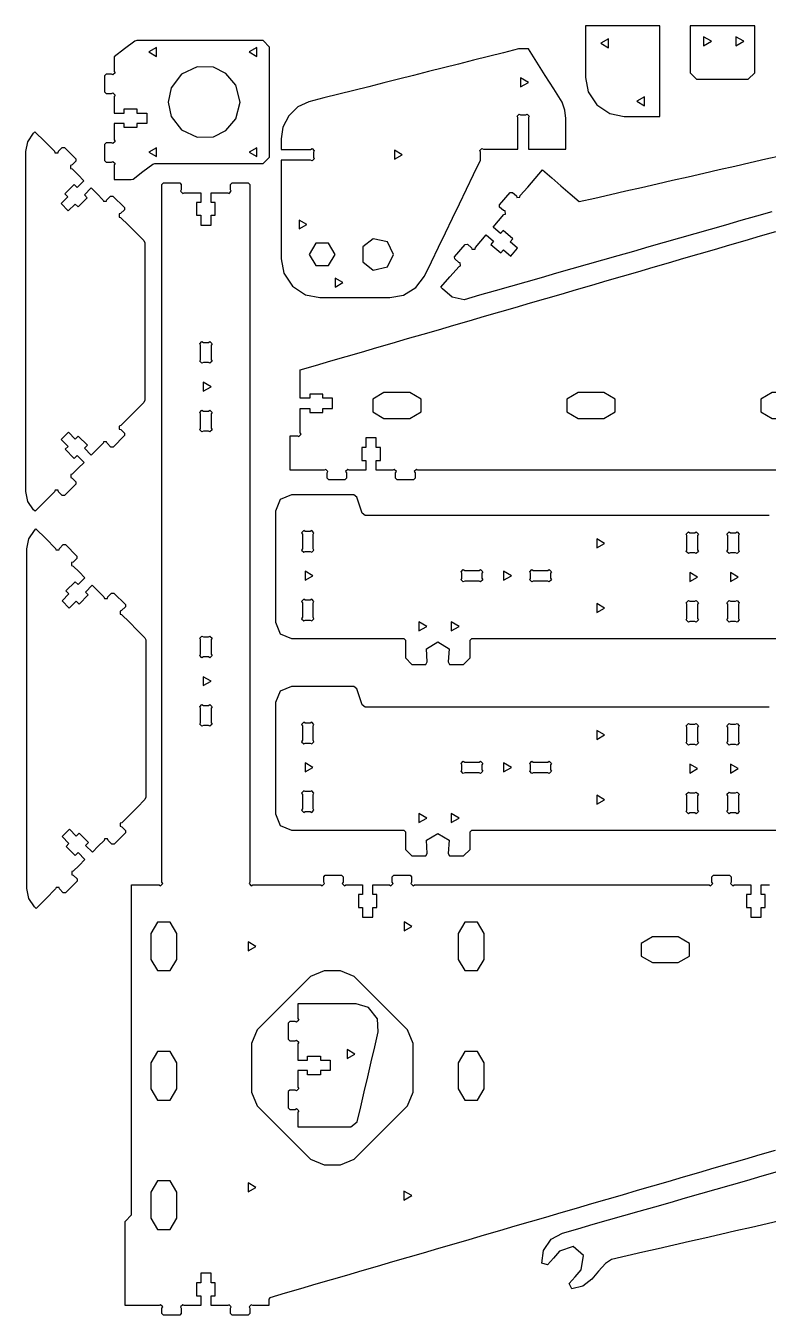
# Model space of a CAD drawing. Extents: x 22 to 872, y 44 to 444.
# Drawn here: x 22 to 251.5, y 45.9 to 444.5 of the extents above; entities that cross this region are included whole.
import ezdxf

# ---------------------------------------------------------------- set-up
doc = ezdxf.new("R2010")
doc.units = 0
doc.header["$MEASUREMENT"] = 0
doc.layers.get('0').update_dxf_attribs({"linetype": 'CONTINUOUS'})

# ---------------------------------------------------------------- blocks, each defined once
blk = doc.blocks.new('BLOCK_NEMA17_FIXING_PLATE_Y_AXIS001')
at = {"color": 0}
for points in [[(56.32, 439.89), (55.72, 439.69), (52.54, 437.29), (49.35, 434.89), (49.35, 430.35), (49.6, 429.92), (48.92, 429.24), (48.48, 429.49), (46.85, 429.49), (46.35, 428.99), (46.35, 423.99), (46.85, 423.49), (48.48, 423.49), (48.92, 423.74), (49.6, 423.05), (49.35, 422.62), (49.35, 420.05), (49.35, 417.49), (52.35, 417.49), (52.35, 418.76), (56.35, 418.76), (56.35, 417.49), (59.35, 417.49), (59.35, 414.29), (56.35, 414.29), (56.35, 413.01), (52.35, 413.01), (52.35, 414.29), (49.35, 414.29), (49.35, 411.72), (49.35, 409.15), (49.6, 408.72), (48.92, 408.04), (48.48, 408.29), (46.85, 408.29), (46.35, 407.79), (46.35, 402.79), (46.85, 402.29), (48.48, 402.29), (48.92, 402.54), (49.6, 401.85), (49.35, 401.42), (49.35, 396.89), (51.95, 396.89), (54.55, 396.89), (55.15, 397.09), (58.2, 399.39), (61.26, 401.69), (61.86, 401.89), (66.64, 401.89), (71.43, 401.89), (76.21, 401.89), (81, 401.89), (85.78, 401.89), (90.56, 401.89), (95.35, 401.89), (97.35, 403.89), (97.35, 408.74), (97.35, 413.6), (97.35, 418.46), (97.35, 423.31), (97.35, 428.17), (97.35, 433.03), (97.35, 437.89), (95.35, 439.89), (90.49, 439.89), (85.63, 439.89), (80.77, 439.89), (75.91, 439.89), (71.05, 439.89), (66.19, 439.89), (61.33, 439.89), (56.47, 439.89), (56.33, 439.89), (56.32, 439.89)], [(60.03, 436.39), (62.43, 435), (62.43, 437.77), (60.03, 436.39)], [(91.03, 436.39), (93.43, 435), (93.43, 437.77), (91.03, 436.39)], [(66.03, 420.89), (66.95, 416.46), (70.08, 412.31), (74.96, 410), (79.97, 410.16), (83.86, 412.06), (86.95, 415.71), (88.23, 420.89), (86.95, 426.06), (83.86, 429.71), (79.97, 431.62), (74.96, 431.77), (70.08, 429.46), (66.95, 425.31), (66.03, 420.89)], [(60.03, 405.39), (62.43, 404), (62.43, 406.77), (60.03, 405.39)], [(91.03, 405.39), (93.43, 404), (93.43, 406.77), (91.03, 405.39)]]:
    blk.add_lwpolyline(points, dxfattribs=at)
blk = doc.blocks.new('BLOCK_Z_AXIS_TOP')
at = {"color": 0}
blk.add_lwpolyline([(100.9, 402.94), (100.9, 398.58), (100.9, 394.22), (100.9, 389.86), (100.9, 385.5), (100.9, 381.14), (100.9, 376.78), (100.9, 372.42), (101.74, 368), (104.41, 363.93), (108.48, 361.26), (112.9, 360.42), (117.22, 360.42), (121.54, 360.42), (125.86, 360.42), (130.19, 360.42), (134.51, 360.42), (138.78, 361.2), (142.6, 363.56), (145.23, 367.02), (147.39, 371.51), (149.56, 375.99), (151.72, 380.48), (153.89, 384.97), (156.05, 389.46), (158.22, 393.95), (160.38, 398.44), (162.55, 402.93), (162.55, 405.42), (162.3, 405.85), (162.98, 406.54), (163.42, 406.28), (166.97, 406.28), (170.52, 406.28), (174.08, 406.28), (174.08, 411.18), (174.08, 416.07), (173.83, 416.5), (174.51, 417.18), (174.94, 416.93), (176.51, 416.93), (176.94, 417.18), (177.63, 416.5), (177.38, 416.07), (177.38, 411.18), (177.38, 406.28), (181.22, 406.28), (185.06, 406.28), (188.9, 406.28), (188.9, 411.02), (188.9, 415.75), (188.62, 418.35), (187.77, 420.83), (185.17, 424.94), (182.57, 429.06), (179.98, 433.17), (177.38, 437.28), (174.28, 437.28), (169.65, 436.12), (165.02, 434.95), (160.39, 433.79), (155.76, 432.62), (151.13, 431.46), (146.5, 430.29), (141.87, 429.13), (137.24, 427.96), (132.61, 426.8), (127.98, 425.63), (123.35, 424.47), (118.72, 423.3), (114.09, 422.14), (109.47, 420.97), (106.1, 419.37), (103.28, 416.65), (101.48, 413.16), (100.9, 409.48), (100.9, 406.24), (105.47, 406.24), (110.03, 406.24), (110.47, 406.49), (111.15, 405.81), (110.9, 405.37), (110.9, 403.81), (111.15, 403.37), (110.47, 402.69), (110.03, 402.94), (105.47, 402.94)], close=True, dxfattribs=at)
for points in [[(177.33, 426.93), (174.93, 428.32), (174.93, 425.55), (177.33, 426.93)], [(138.33, 404.59), (135.93, 405.98), (135.93, 403.2), (138.33, 404.59)], [(108.85, 383.03), (106.45, 384.41), (106.45, 381.64), (108.85, 383.03)], [(117.6, 373.79), (115.6, 377.25), (111.6, 377.25), (109.6, 373.79), (111.6, 370.33), (115.6, 370.33), (117.6, 373.79)], [(135.6, 373.79), (133.78, 377.65), (129.32, 378.62), (126.18, 376.12), (126.18, 371.45), (129.32, 368.95), (133.78, 369.92), (135.6, 373.79)], [(120, 365.09), (117.6, 366.47), (117.6, 363.7), (120, 365.09)]]:
    blk.add_lwpolyline(points, dxfattribs=at)
blk = doc.blocks.new('BLOCK_Y_AXIS_BASE')
at = {"color": 0}
for points in [[(251.81, 293.05), (246.81, 293.05), (241.81, 293.05), (236.82, 293.05), (231.82, 293.05), (226.82, 293.05), (221.82, 293.05), (216.83, 293.05), (211.83, 293.05), (206.83, 293.05), (201.84, 293.05), (196.84, 293.05), (191.84, 293.05), (186.84, 293.05), (181.85, 293.05), (176.85, 293.05), (171.85, 293.05), (166.86, 293.05), (161.86, 293.05), (156.86, 293.05), (151.86, 293.05), (146.87, 293.05), (141.87, 293.05), (136.87, 293.05), (131.88, 293.05), (126.88, 293.05), (125.93, 293.75), (125.14, 296.24), (124.36, 298.74), (123.41, 299.44), (118.59, 299.44), (113.78, 299.44), (108.96, 299.44), (104.14, 299.44), (100.61, 297.97), (99.14, 294.44), (99.14, 289.52), (99.14, 284.61), (99.14, 279.7), (99.14, 274.79), (99.14, 269.87), (99.14, 264.96), (99.14, 260.05), (100.61, 256.51), (104.14, 255.05), (109.14, 255.05), (114.09, 255.05), (119.04, 255.05), (123.98, 255.05), (128.93, 255.05), (133.87, 255.05), (138.82, 255.05), (139.32, 254.55), (139.32, 251.8), (139.32, 249.05), (141.32, 247.05), (145.63, 247.05), (146.05, 247.83), (145.83, 251.9), (149.32, 254), (152.81, 251.9), (152.59, 247.83), (153, 247.05), (157.32, 247.05), (159.32, 249.05), (159.32, 251.8), (159.32, 254.55), (159.82, 255.05), (164.78, 255.05), (169.75, 255.05), (174.72, 255.05), (179.68, 255.05), (184.65, 255.05), (189.62, 255.05), (194.59, 255.05), (199.55, 255.05), (204.52, 255.05), (209.49, 255.05), (214.45, 255.05), (219.42, 255.05), (224.39, 255.05), (229.35, 255.05), (234.32, 255.05), (239.29, 255.05), (244.25, 255.05), (249.22, 255.05), (254.19, 255.05)], [(200.92, 284.44), (198.52, 285.82), (198.52, 283.05), (200.92, 284.44)], [(110.74, 274.44), (108.34, 275.82), (108.34, 273.05), (110.74, 274.44)], [(172.09, 274.44), (169.69, 275.82), (169.69, 273.05), (172.09, 274.44)], [(229.62, 274.05), (227.22, 275.44), (227.22, 272.66), (229.62, 274.05)], [(242.22, 274.05), (239.82, 275.44), (239.82, 272.66), (242.22, 274.05)], [(200.92, 264.44), (198.52, 265.82), (198.52, 263.05), (200.92, 264.44)], [(145.92, 258.77), (143.52, 260.16), (143.52, 257.39), (145.92, 258.77)], [(155.92, 258.77), (153.52, 260.16), (153.52, 257.39), (155.92, 258.77)]]:
    blk.add_lwpolyline(points, dxfattribs=at)
for points in [[(108.36, 288.14), (107.93, 288.39), (107.24, 287.7), (107.49, 287.27), (107.49, 282.8), (107.24, 282.37), (107.93, 281.69), (108.36, 281.94), (109.93, 281.94), (110.36, 281.69), (111.04, 282.37), (110.79, 282.8), (110.79, 287.27), (111.04, 287.7), (110.36, 288.39), (109.93, 288.14)], [(227.24, 287.75), (228.8, 287.75), (229.24, 288), (229.92, 287.32), (229.67, 286.88), (229.67, 282.42), (229.92, 281.98), (229.24, 281.3), (228.8, 281.55), (227.24, 281.55), (226.8, 281.3), (226.12, 281.98), (226.37, 282.42), (226.37, 286.88), (226.12, 287.32), (226.8, 288)], [(242.27, 286.88), (242.27, 282.42), (242.52, 281.98), (241.84, 281.3), (241.4, 281.55), (239.84, 281.55), (239.4, 281.3), (238.72, 281.98), (238.97, 282.42), (238.97, 286.88), (238.72, 287.32), (239.4, 288), (239.84, 287.75), (241.4, 287.75), (241.84, 288), (242.52, 287.32)], [(162.56, 272.54), (162.13, 272.79), (157.66, 272.79), (157.23, 272.54), (156.54, 273.22), (156.79, 273.65), (156.79, 275.22), (156.54, 275.65), (157.23, 276.34), (157.66, 276.09), (162.13, 276.09), (162.56, 276.34), (163.24, 275.65), (162.99, 275.22), (162.99, 273.65), (163.24, 273.22)], [(177.99, 275.22), (177.74, 275.65), (178.43, 276.34), (178.86, 276.09), (183.33, 276.09), (183.76, 276.34), (184.44, 275.65), (184.19, 275.22), (184.19, 273.65), (184.44, 273.22), (183.76, 272.54), (183.33, 272.79), (178.86, 272.79), (178.43, 272.54), (177.74, 273.22), (177.99, 273.65)], [(108.36, 260.74), (109.93, 260.74), (110.36, 260.49), (111.04, 261.17), (110.79, 261.6), (110.79, 266.07), (111.04, 266.5), (110.36, 267.19), (109.93, 266.94), (108.36, 266.94), (107.93, 267.19), (107.24, 266.5), (107.49, 266.07), (107.49, 261.6), (107.24, 261.17), (107.93, 260.49)], [(226.8, 260.1), (226.12, 260.78), (226.37, 261.22), (226.37, 265.68), (226.12, 266.12), (226.8, 266.8), (227.24, 266.55), (228.8, 266.55), (229.24, 266.8), (229.92, 266.12), (229.67, 265.68), (229.67, 261.22), (229.92, 260.78), (229.24, 260.1), (228.8, 260.35), (227.24, 260.35)], [(239.4, 266.8), (239.84, 266.55), (241.4, 266.55), (241.84, 266.8), (242.52, 266.12), (242.27, 265.68), (242.27, 261.22), (242.52, 260.78), (241.84, 260.1), (241.4, 260.35), (239.84, 260.35), (239.4, 260.1), (238.72, 260.78), (238.97, 261.22), (238.97, 265.68), (238.72, 266.12)]]:
    blk.add_lwpolyline(points, close=True, dxfattribs=at)
blk = doc.blocks.new('BLOCK_Y_AXIS_BASE001')
at = {"color": 0}
for points in [[(251.81, 233.83), (246.81, 233.83), (241.81, 233.83), (236.82, 233.83), (231.82, 233.83), (226.82, 233.83), (221.82, 233.83), (216.83, 233.83), (211.83, 233.83), (206.83, 233.83), (201.84, 233.83), (196.84, 233.83), (191.84, 233.83), (186.84, 233.83), (181.85, 233.83), (176.85, 233.83), (171.85, 233.83), (166.86, 233.83), (161.86, 233.83), (156.86, 233.83), (151.86, 233.83), (146.87, 233.83), (141.87, 233.83), (136.87, 233.83), (131.88, 233.83), (126.88, 233.83), (125.93, 234.53), (125.14, 237.02), (124.36, 239.52), (123.41, 240.22), (118.59, 240.22), (113.78, 240.22), (108.96, 240.22), (104.14, 240.22), (100.61, 238.75), (99.14, 235.22), (99.14, 230.3), (99.14, 225.39), (99.14, 220.48), (99.14, 215.57), (99.14, 210.65), (99.14, 205.74), (99.14, 200.83), (100.61, 197.29), (104.14, 195.83), (109.14, 195.83), (114.09, 195.83), (119.04, 195.83), (123.98, 195.83), (128.93, 195.83), (133.87, 195.83), (138.82, 195.83), (139.32, 195.33), (139.32, 192.58), (139.32, 189.83), (141.32, 187.83), (145.63, 187.83), (146.05, 188.61), (145.83, 192.68), (149.32, 194.78), (152.81, 192.68), (152.59, 188.61), (153, 187.83), (157.32, 187.83), (159.32, 189.83), (159.32, 192.58), (159.32, 195.33), (159.82, 195.83), (164.78, 195.83), (169.75, 195.83), (174.72, 195.83), (179.68, 195.83), (184.65, 195.83), (189.62, 195.83), (194.59, 195.83), (199.55, 195.83), (204.52, 195.83), (209.49, 195.83), (214.45, 195.83), (219.42, 195.83), (224.39, 195.83), (229.35, 195.83), (234.32, 195.83), (239.29, 195.83), (244.25, 195.83), (249.22, 195.83), (254.19, 195.83)], [(200.92, 225.22), (198.52, 226.6), (198.52, 223.83), (200.92, 225.22)], [(110.74, 215.22), (108.34, 216.6), (108.34, 213.83), (110.74, 215.22)], [(172.09, 215.22), (169.69, 216.6), (169.69, 213.83), (172.09, 215.22)], [(229.62, 214.83), (227.22, 216.22), (227.22, 213.44), (229.62, 214.83)], [(242.22, 214.83), (239.82, 216.22), (239.82, 213.44), (242.22, 214.83)], [(200.92, 205.22), (198.52, 206.6), (198.52, 203.83), (200.92, 205.22)], [(145.92, 199.55), (143.52, 200.94), (143.52, 198.17), (145.92, 199.55)], [(155.92, 199.55), (153.52, 200.94), (153.52, 198.17), (155.92, 199.55)]]:
    blk.add_lwpolyline(points, dxfattribs=at)
for points in [[(108.36, 228.92), (107.93, 229.17), (107.24, 228.48), (107.49, 228.05), (107.49, 223.58), (107.24, 223.15), (107.93, 222.47), (108.36, 222.72), (109.93, 222.72), (110.36, 222.47), (111.04, 223.15), (110.79, 223.58), (110.79, 228.05), (111.04, 228.48), (110.36, 229.17), (109.93, 228.92)], [(227.24, 228.53), (228.8, 228.53), (229.24, 228.78), (229.92, 228.1), (229.67, 227.66), (229.67, 223.2), (229.92, 222.76), (229.24, 222.08), (228.8, 222.33), (227.24, 222.33), (226.8, 222.08), (226.12, 222.76), (226.37, 223.2), (226.37, 227.66), (226.12, 228.1), (226.8, 228.78)], [(242.27, 227.66), (242.27, 223.2), (242.52, 222.76), (241.84, 222.08), (241.4, 222.33), (239.84, 222.33), (239.4, 222.08), (238.72, 222.76), (238.97, 223.2), (238.97, 227.66), (238.72, 228.1), (239.4, 228.78), (239.84, 228.53), (241.4, 228.53), (241.84, 228.78), (242.52, 228.1)], [(162.56, 213.32), (162.13, 213.57), (157.66, 213.57), (157.23, 213.32), (156.54, 214), (156.79, 214.43), (156.79, 216), (156.54, 216.43), (157.23, 217.12), (157.66, 216.87), (162.13, 216.87), (162.56, 217.12), (163.24, 216.43), (162.99, 216), (162.99, 214.43), (163.24, 214)], [(177.99, 216), (177.74, 216.43), (178.43, 217.12), (178.86, 216.87), (183.33, 216.87), (183.76, 217.12), (184.44, 216.43), (184.19, 216), (184.19, 214.43), (184.44, 214), (183.76, 213.32), (183.33, 213.57), (178.86, 213.57), (178.43, 213.32), (177.74, 214), (177.99, 214.43)], [(108.36, 201.52), (109.93, 201.52), (110.36, 201.27), (111.04, 201.95), (110.79, 202.38), (110.79, 206.85), (111.04, 207.28), (110.36, 207.97), (109.93, 207.72), (108.36, 207.72), (107.93, 207.97), (107.24, 207.28), (107.49, 206.85), (107.49, 202.38), (107.24, 201.95), (107.93, 201.27)], [(226.8, 200.88), (226.12, 201.56), (226.37, 202), (226.37, 206.46), (226.12, 206.9), (226.8, 207.58), (227.24, 207.33), (228.8, 207.33), (229.24, 207.58), (229.92, 206.9), (229.67, 206.46), (229.67, 202), (229.92, 201.56), (229.24, 200.88), (228.8, 201.13), (227.24, 201.13)], [(239.4, 207.58), (239.84, 207.33), (241.4, 207.33), (241.84, 207.58), (242.52, 206.9), (242.27, 206.46), (242.27, 202), (242.52, 201.56), (241.84, 200.88), (241.4, 201.13), (239.84, 201.13), (239.4, 200.88), (238.72, 201.56), (238.97, 202), (238.97, 206.46), (238.72, 206.9)]]:
    blk.add_lwpolyline(points, close=True, dxfattribs=at)
blk = doc.blocks.new('BLOCK_Y_AXIS_IDLER001')
at = {"color": 0}
blk.add_lwpolyline([(109.09, 120.2), (109.09, 121.47), (106.09, 121.47), (106.09, 118.9), (106.09, 116.34), (106.34, 115.9), (105.66, 115.22), (105.22, 115.47), (103.59, 115.47), (103.09, 114.97), (103.09, 109.97), (103.59, 109.47), (105.22, 109.47), (105.66, 109.72), (106.34, 109.04), (106.09, 108.6), (106.09, 104.07), (110.19, 104.07), (114.29, 104.07), (118.4, 104.07), (122.5, 104.07), (124.45, 105.62), (125.52, 110.26), (126.6, 114.91), (127.68, 119.56), (128.75, 124.2), (129.83, 128.85), (130.91, 133.49), (130.66, 137.49), (127.93, 140.93), (124.09, 142.07), (119.59, 142.07), (115.09, 142.07), (110.59, 142.07), (106.09, 142.07), (106.09, 137.54), (106.34, 137.1), (105.66, 136.42), (105.22, 136.67), (103.59, 136.67), (103.09, 136.17), (103.09, 131.17), (103.59, 130.67), (105.22, 130.67), (105.66, 130.92), (106.34, 130.24), (106.09, 129.8), (106.09, 127.24), (106.09, 124.67), (109.09, 124.67), (109.09, 125.95), (113.09, 125.95), (113.09, 124.67), (116.09, 124.67), (116.09, 121.47), (113.09, 121.47), (113.09, 120.2)], close=True, dxfattribs=at)
blk.add_lwpolyline([(123.69, 126.57), (121.29, 127.96), (121.29, 125.18), (123.69, 126.57)], dxfattribs=at)
blk = doc.blocks.new('BLOCK_Z_AXIS_TOP_ROD_END001')
at = {"color": 0}
blk.add_lwpolyline([(217.96, 416.45), (217.96, 421.12), (217.96, 425.79), (217.96, 430.45), (217.96, 435.12), (217.96, 439.79), (217.96, 444.45), (213.36, 444.45), (208.76, 444.45), (204.16, 444.45), (199.56, 444.45), (194.96, 444.45), (194.96, 440.45), (194.96, 436.45), (194.96, 432.45), (194.96, 428.45), (195.8, 424.03), (198.48, 419.97), (202.54, 417.29), (206.96, 416.45), (210.63, 416.45), (214.3, 416.45)], close=True, dxfattribs=at)
for points in [[(199.71, 439.07), (202.11, 437.68), (202.11, 440.45), (199.71, 439.07)], [(210.86, 421.12), (213.26, 419.74), (213.26, 422.51), (210.86, 421.12)]]:
    blk.add_lwpolyline(points, dxfattribs=at)
blk = doc.blocks.new('BLOCK_Y_AXIS_ROD_END')
at = {"color": 0}
blk.add_lwpolyline([(227.31, 444.45), (227.31, 439.62), (227.31, 434.79), (227.31, 429.95), (229.31, 427.95), (233.31, 427.95), (237.31, 427.95), (241.31, 427.95), (245.31, 427.95), (247.31, 429.95), (247.31, 434.79), (247.31, 439.62), (247.31, 444.45), (243.31, 444.45), (239.31, 444.45), (235.31, 444.45), (231.31, 444.45)], close=True, dxfattribs=at)
for points in [[(233.91, 439.68), (231.51, 441.06), (231.51, 438.29), (233.91, 439.68)], [(243.91, 439.68), (241.51, 441.06), (241.51, 438.29), (243.91, 439.68)]]:
    blk.add_lwpolyline(points, dxfattribs=at)
blk = doc.blocks.new('BLOCK_RIGHT_FRAME')
at = {"color": 0}
blk.add_lwpolyline([(254.83, 307.09), (249.98, 307.09), (245.12, 307.09), (240.27, 307.09), (235.41, 307.09), (230.56, 307.09), (225.7, 307.09), (220.85, 307.09), (216, 307.09), (211.14, 307.09), (206.29, 307.09), (201.43, 307.09), (196.58, 307.09), (191.72, 307.09), (186.87, 307.09), (182.02, 307.09), (177.16, 307.09), (172.31, 307.09), (167.45, 307.09), (162.6, 307.09), (157.74, 307.09), (152.89, 307.09), (148.03, 307.09), (143.18, 307.09), (142.75, 307.34), (142.06, 306.66), (142.31, 306.22), (142.31, 304.59), (141.81, 304.09), (136.81, 304.09), (136.31, 304.59), (136.31, 306.22), (136.56, 306.66), (135.88, 307.34), (135.45, 307.09), (132.88, 307.09), (130.31, 307.09), (130.31, 310.09), (131.59, 310.09), (131.59, 314.09), (130.31, 314.09), (130.31, 317.09), (127.11, 317.09), (127.11, 314.09), (125.84, 314.09), (125.84, 310.09), (127.11, 310.09), (127.11, 307.09), (124.55, 307.09), (121.98, 307.09), (121.55, 307.34), (120.86, 306.66), (121.11, 306.22), (121.11, 304.59), (120.61, 304.09), (115.61, 304.09), (115.11, 304.59), (115.11, 306.22), (115.36, 306.66), (114.68, 307.34), (114.25, 307.09), (110.74, 307.09), (107.23, 307.09), (103.71, 307.09), (103.71, 310.64), (103.71, 314.19), (103.71, 317.74), (105.95, 317.74), (106.38, 317.49), (107.06, 318.17), (106.81, 318.61), (106.81, 322.37), (106.81, 326.14), (109.81, 326.14), (109.81, 324.87), (113.81, 324.87), (113.81, 326.14), (116.81, 326.14), (116.81, 329.34), (113.81, 329.34), (113.81, 330.62), (109.81, 330.62), (109.81, 329.34), (106.81, 329.34), (106.81, 333.71), (106.81, 338.09), (111.56, 339.47), (116.3, 340.85), (121.05, 342.23), (125.79, 343.61), (130.53, 344.99), (135.28, 346.37), (140.02, 347.75), (144.77, 349.13), (149.51, 350.51), (154.26, 351.89), (159, 353.27), (163.74, 354.65), (168.49, 356.02), (173.23, 357.4), (177.98, 358.78), (182.72, 360.16), (187.46, 361.54), (192.21, 362.92), (196.95, 364.3), (201.7, 365.68), (206.44, 367.06), (211.19, 368.44), (215.93, 369.82), (220.67, 371.2), (225.42, 372.58), (230.16, 373.96), (234.91, 375.34), (239.65, 376.72), (244.39, 378.1), (249.14, 379.48), (253.88, 380.86)], dxfattribs=at)
for points in [[(140.71, 331.09), (136.71, 331.09), (132.71, 331.09), (129.22, 329.05), (129.22, 325.13), (132.71, 323.09), (136.71, 323.09), (140.71, 323.09), (144.2, 325.13), (144.2, 329.05)], [(200.71, 331.09), (196.71, 331.09), (192.71, 331.09), (189.22, 329.05), (189.22, 325.13), (192.71, 323.09), (196.71, 323.09), (200.71, 323.09), (204.2, 325.13), (204.2, 329.05)], [(260.71, 331.09), (256.71, 331.09), (252.71, 331.09), (249.22, 329.05), (249.22, 325.13), (252.71, 323.09), (256.71, 323.09), (260.71, 323.09), (264.2, 325.13), (264.2, 329.05)]]:
    blk.add_lwpolyline(points, close=True, dxfattribs=at)
blk = doc.blocks.new('BLOCK_LEFT_FRAME')
at = {"color": 0}
for points in [[(97.11, 49.36), (97.11, 48.86), (96.61, 48.86), (92.13, 48.86), (91.7, 49.11), (91.01, 48.43), (91.26, 47.99), (91.26, 46.36), (90.76, 45.86), (85.76, 45.86), (85.26, 46.36), (85.26, 47.99), (85.51, 48.43), (84.83, 49.11), (84.4, 48.86), (81.83, 48.86), (79.26, 48.86), (79.26, 51.86), (80.54, 51.86), (80.54, 55.86), (79.26, 55.86), (79.26, 58.86), (76.06, 58.86), (76.06, 55.86), (74.79, 55.86), (74.79, 51.86), (76.06, 51.86), (76.06, 48.86), (73.5, 48.86), (70.93, 48.86), (70.5, 49.11), (69.81, 48.43), (70.06, 47.99), (70.06, 46.36), (69.56, 45.86), (64.56, 45.86), (64.06, 46.36), (64.06, 47.99), (64.31, 48.43), (63.63, 49.11), (63.2, 48.86), (59.68, 48.86), (56.17, 48.86), (52.66, 48.86), (52.66, 53.86), (52.66, 58.06), (52.66, 62.26), (52.66, 66.46), (52.66, 70.66), (52.66, 74.86), (54.66, 76.86), (54.66, 81.72), (54.66, 86.57), (54.66, 91.43), (54.66, 96.29), (54.66, 101.14), (54.66, 106), (54.66, 110.86), (54.66, 115.72), (54.66, 120.57), (54.66, 125.43), (54.66, 130.29), (54.66, 135.14), (54.66, 140), (54.66, 144.86), (54.66, 149.72), (54.66, 154.57), (54.66, 159.43), (54.66, 164.29), (54.66, 169.14), (54.66, 174), (54.66, 178.86), (58.93, 178.86), (63.2, 178.86), (63.63, 178.61), (64.31, 179.29), (64.06, 179.72), (64.06, 184.63), (64.06, 189.53), (64.06, 194.43), (64.06, 199.33), (64.06, 204.23), (64.06, 209.13), (64.06, 214.03), (64.06, 218.93), (64.06, 223.83), (64.06, 228.73), (64.06, 233.63), (64.06, 238.53), (64.06, 243.43), (64.06, 248.34), (64.06, 253.24), (64.06, 258.14), (64.06, 263.04), (64.06, 267.94), (64.06, 272.84), (64.06, 277.74), (64.06, 282.64), (64.06, 287.54), (64.06, 292.44), (64.06, 297.34), (64.06, 302.24), (64.06, 307.14), (64.06, 312.05), (64.06, 316.95), (64.06, 321.85), (64.06, 326.75), (64.06, 331.65), (64.06, 336.55), (64.06, 341.45), (64.06, 346.35), (64.06, 351.25), (64.06, 356.15), (64.06, 361.05), (64.06, 365.95), (64.06, 370.85), (64.06, 375.76), (64.06, 380.66), (64.06, 385.56), (64.06, 390.46), (64.06, 395.36), (64.56, 395.86), (69.56, 395.86), (70.06, 395.36), (70.06, 393.72), (69.81, 393.29), (70.5, 392.61), (70.93, 392.86), (73.5, 392.86), (76.06, 392.86), (76.06, 389.86), (74.79, 389.86), (74.79, 385.86), (76.06, 385.86), (76.06, 382.86), (79.26, 382.86), (79.26, 385.86), (80.54, 385.86), (80.54, 389.86), (79.26, 389.86), (79.26, 392.86), (81.83, 392.86), (84.4, 392.86), (84.83, 392.61), (85.51, 393.29), (85.26, 393.72), (85.26, 395.36), (85.76, 395.86), (90.76, 395.86), (91.26, 395.36), (91.26, 390.46), (91.26, 385.56), (91.26, 380.66), (91.26, 375.76), (91.26, 370.85), (91.26, 365.95), (91.26, 361.05), (91.26, 356.15), (91.26, 351.25), (91.26, 346.35), (91.26, 341.45), (91.26, 336.55), (91.26, 331.65), (91.26, 326.75), (91.26, 321.85), (91.26, 316.95), (91.26, 312.05), (91.26, 307.14), (91.26, 302.24), (91.26, 297.34), (91.26, 292.44), (91.26, 287.54), (91.26, 282.64), (91.26, 277.74), (91.26, 272.84), (91.26, 267.94), (91.26, 263.04), (91.26, 258.14), (91.26, 253.24), (91.26, 248.34), (91.26, 243.43), (91.26, 238.53), (91.26, 233.63), (91.26, 228.73), (91.26, 223.83), (91.26, 218.93), (91.26, 214.03), (91.26, 209.13), (91.26, 204.23), (91.26, 199.33), (91.26, 194.43), (91.26, 189.53), (91.26, 184.63), (91.26, 179.72), (91.01, 179.29), (91.7, 178.61), (92.13, 178.86), (95.82, 178.86), (99.51, 178.86), (103.2, 178.86), (108.2, 178.86), (113.2, 178.86), (113.63, 178.61), (114.31, 179.29), (114.06, 179.72), (114.06, 181.36), (114.56, 181.86), (119.56, 181.86), (120.06, 181.36), (120.06, 179.72), (119.81, 179.29), (120.5, 178.61), (120.93, 178.86), (123.5, 178.86), (126.06, 178.86), (126.06, 175.86), (124.79, 175.86), (124.79, 171.86), (126.06, 171.86), (126.06, 168.86), (129.26, 168.86), (129.26, 171.86), (130.54, 171.86), (130.54, 175.86), (129.26, 175.86), (129.26, 178.86), (131.83, 178.86), (134.4, 178.86), (134.83, 178.61), (135.51, 179.29), (135.26, 179.72), (135.26, 181.36), (135.76, 181.86), (140.76, 181.86), (141.26, 181.36), (141.26, 179.72), (141.01, 179.29), (141.7, 178.61), (142.13, 178.86), (146.92, 178.86), (151.71, 178.86), (156.51, 178.86), (161.3, 178.86), (166.09, 178.86), (170.89, 178.86), (175.68, 178.86), (180.47, 178.86), (185.27, 178.86), (190.06, 178.86), (194.85, 178.86), (199.64, 178.86), (204.44, 178.86), (209.23, 178.86), (214.02, 178.86), (218.82, 178.86), (223.61, 178.86), (228.4, 178.86), (233.2, 178.86), (233.63, 178.61), (234.31, 179.29), (234.06, 179.72), (234.06, 181.36), (234.56, 181.86), (239.56, 181.86), (240.06, 181.36), (240.06, 179.72), (239.81, 179.29), (240.5, 178.61), (240.93, 178.86), (243.5, 178.86), (246.06, 178.86), (246.06, 175.86), (244.79, 175.86), (244.79, 171.86), (246.06, 171.86), (246.06, 168.86), (249.26, 168.86), (249.26, 171.86), (250.54, 171.86), (250.54, 175.86), (249.26, 175.86), (249.26, 178.86), (251.83, 178.86)], [(253.6, 96.79), (248.87, 95.42), (244.14, 94.04), (239.41, 92.66), (234.68, 91.28), (229.95, 89.9), (225.21, 88.52), (220.48, 87.14), (215.75, 85.76), (211.02, 84.38), (206.29, 83), (201.56, 81.62), (196.83, 80.24), (192.1, 78.86), (187.36, 77.49), (182.63, 76.11), (177.9, 74.73), (173.17, 73.35), (168.44, 71.97), (163.71, 70.59), (158.98, 69.21), (154.25, 67.83), (149.52, 66.45), (144.78, 65.07), (140.05, 63.69), (135.32, 62.31), (130.59, 60.93), (125.86, 59.55), (121.13, 58.18), (116.4, 56.8), (111.67, 55.42), (106.94, 54.04), (102.2, 52.66), (97.47, 51.28), (97.11, 50.8), (97.11, 49.36)], [(64.06, 395.36), (64.06, 395.36)], [(79.26, 332.86), (76.86, 334.24), (76.86, 331.47), (79.26, 332.86)], [(79.26, 241.86), (76.86, 243.24), (76.86, 240.47), (79.26, 241.86)], [(141.3, 166.06), (138.9, 167.44), (138.9, 164.67), (141.3, 166.06)], [(93.1, 159.86), (90.7, 161.24), (90.7, 158.47), (93.1, 159.86)], [(93.08, 85.36), (90.68, 86.74), (90.68, 83.97), (93.08, 85.36)], [(141.28, 82.86), (138.88, 84.24), (138.88, 81.47), (141.28, 82.86)]]:
    blk.add_lwpolyline(points, dxfattribs=at)
for points in [[(79.56, 340.79), (78.88, 340.11), (78.45, 340.36), (76.88, 340.36), (76.45, 340.11), (75.76, 340.79), (76.01, 341.22), (76.01, 345.69), (75.76, 346.13), (76.45, 346.81), (76.88, 346.56), (78.45, 346.56), (78.88, 346.81), (79.56, 346.13), (79.31, 345.69), (79.31, 341.22)], [(75.76, 319.59), (76.01, 320.02), (76.01, 324.49), (75.76, 324.93), (76.45, 325.61), (76.88, 325.36), (78.45, 325.36), (78.88, 325.61), (79.56, 324.93), (79.31, 324.49), (79.31, 320.02), (79.56, 319.59), (78.88, 318.91), (78.45, 319.16), (76.88, 319.16), (76.45, 318.91)], [(78.45, 255.56), (78.88, 255.81), (79.56, 255.13), (79.31, 254.69), (79.31, 250.22), (79.56, 249.79), (78.88, 249.11), (78.45, 249.36), (76.88, 249.36), (76.45, 249.11), (75.76, 249.79), (76.01, 250.22), (76.01, 254.69), (75.76, 255.13), (76.45, 255.81), (76.88, 255.56)], [(76.45, 227.91), (75.76, 228.59), (76.01, 229.02), (76.01, 233.49), (75.76, 233.93), (76.45, 234.61), (76.88, 234.36), (78.45, 234.36), (78.88, 234.61), (79.56, 233.93), (79.31, 233.49), (79.31, 229.02), (79.56, 228.59), (78.88, 227.91), (78.45, 228.16), (76.88, 228.16)], [(60.66, 163.86), (60.66, 159.86), (60.66, 155.86), (62.71, 152.37), (66.62, 152.37), (68.66, 155.86), (68.66, 159.86), (68.66, 163.86), (66.62, 167.35), (62.71, 167.35)], [(163.66, 155.86), (163.66, 159.86), (163.66, 163.86), (161.62, 167.35), (157.71, 167.35), (155.66, 163.86), (155.66, 159.86), (155.66, 155.86), (157.71, 152.37), (161.62, 152.37)], [(215.66, 154.86), (219.66, 154.86), (223.66, 154.86), (227.15, 156.9), (227.15, 160.81), (223.66, 162.86), (219.66, 162.86), (215.66, 162.86), (212.17, 160.81), (212.17, 156.9)], [(91.77, 129.85), (91.77, 126.1), (91.77, 122.34), (91.77, 118.58), (91.77, 114.83), (93.52, 110.58), (96.82, 107.29), (100.12, 103.99), (103.42, 100.69), (106.71, 97.39), (110.01, 94.1), (114.25, 92.34), (116.77, 92.34), (119.28, 92.34), (123.52, 94.1), (126.82, 97.39), (130.12, 100.69), (133.42, 103.99), (136.71, 107.29), (140.01, 110.58), (141.77, 114.83), (141.77, 118.58), (141.77, 122.34), (141.77, 126.1), (141.77, 129.85), (140.01, 134.1), (136.71, 137.39), (133.42, 140.69), (130.12, 143.99), (126.82, 147.29), (123.52, 150.58), (119.28, 152.34), (116.77, 152.34), (114.25, 152.34), (110.01, 150.58), (106.71, 147.29), (103.42, 143.99), (100.12, 140.69), (96.82, 137.39), (93.52, 134.1)], [(68.66, 123.86), (66.62, 127.35), (62.71, 127.35), (60.66, 123.86), (60.66, 119.86), (60.66, 115.86), (62.71, 112.37), (66.62, 112.37), (68.66, 115.86), (68.66, 119.86)], [(163.66, 115.86), (163.66, 119.86), (163.66, 123.86), (161.62, 127.35), (157.71, 127.35), (155.66, 123.86), (155.66, 119.86), (155.66, 115.86), (157.71, 112.37), (161.62, 112.37)], [(60.66, 83.86), (60.66, 79.86), (60.66, 75.86), (62.71, 72.37), (66.62, 72.37), (68.66, 75.86), (68.66, 79.86), (68.66, 83.86), (66.62, 87.35), (62.71, 87.35)]]:
    blk.add_lwpolyline(points, close=True, dxfattribs=at)

msp = doc.modelspace()

# ---------------------------------------------------------------- linework, layer by layer
at = {"color": 0}
for points in [[(37.5, 302.77), (33.97, 299.24), (33.26, 299.24), (32.1, 300.39), (31.97, 300.88), (31.01, 300.88), (30.88, 300.39), (27.86, 297.38), (24.84, 294.36), (24.36, 294.84), (22.62, 297.44), (22.01, 300.5), (22.01, 305.28), (22.01, 310.05), (22.01, 314.83), (22.01, 319.6), (22.01, 324.38), (22.01, 329.15), (22, 333.93), (22, 338.7), (22, 343.48), (22, 348.26), (22, 353.03), (22, 357.81), (21.99, 362.58), (21.99, 367.36), (21.99, 372.13), (21.99, 376.91), (21.99, 381.68), (21.99, 386.46), (21.98, 391.23), (21.98, 396.01), (21.98, 400.79), (21.98, 405.56), (22.59, 408.62), (24.32, 411.22), (24.81, 411.7), (27.83, 408.69), (30.84, 405.67), (30.97, 405.19), (31.94, 405.19), (32.07, 405.67), (33.22, 406.82), (33.93, 406.82), (37.47, 403.29), (37.47, 402.58), (36.31, 401.43), (35.83, 401.3), (35.83, 400.33), (36.31, 400.2), (38.12, 398.39), (39.94, 396.57), (37.82, 394.45), (36.92, 395.35), (34.09, 392.52), (34.99, 391.62), (32.87, 389.5), (35.13, 387.24), (37.25, 389.36), (38.15, 388.46), (40.98, 391.29), (40.08, 392.19), (42.2, 394.31), (44.02, 392.49), (45.83, 390.68), (45.96, 390.2), (46.93, 390.2), (47.06, 390.68), (48.21, 391.83), (48.92, 391.83), (52.46, 388.3), (52.46, 387.59), (51.3, 386.44), (50.82, 386.31), (50.82, 385.34), (51.3, 385.21), (53.69, 382.82), (56.08, 380.43), (58.47, 378.05), (58.76, 377.36), (58.76, 372.5), (58.76, 367.64), (58.76, 362.77), (58.76, 357.91), (58.77, 353.05), (58.77, 348.18), (58.77, 343.32), (58.77, 338.46), (58.77, 333.59), (58.77, 328.73), (58.48, 328), (56.1, 325.62), (53.72, 323.23), (51.34, 320.85), (50.85, 320.72), (50.85, 319.76), (51.34, 319.63), (52.49, 318.47), (52.49, 317.76), (48.96, 314.23), (48.25, 314.23), (47.09, 315.38), (46.96, 315.87), (46, 315.87), (45.87, 315.38), (44.05, 313.57), (42.24, 311.75), (40.12, 313.88), (41.02, 314.78), (38.19, 317.61), (37.29, 316.7), (35.17, 318.82), (32.9, 316.56), (35.03, 314.44), (34.12, 313.54), (36.95, 310.71), (37.85, 311.61), (39.98, 309.49), (38.16, 307.68), (36.35, 305.86), (35.86, 305.73), (35.86, 304.77), (36.35, 304.64), (37.5, 303.48)], [(37.81, 180.01), (34.27, 176.47), (33.57, 176.47), (32.41, 177.63), (32.28, 178.11), (31.32, 178.11), (31.19, 177.63), (28.17, 174.61), (25.15, 171.6), (24.67, 172.08), (22.93, 174.68), (22.32, 177.74), (22.32, 182.51), (22.32, 187.29), (22.32, 192.06), (22.32, 196.84), (22.31, 201.61), (22.31, 206.39), (22.31, 211.17), (22.31, 215.94), (22.31, 220.72), (22.31, 225.49), (22.31, 230.27), (22.3, 235.04), (22.3, 239.82), (22.3, 244.59), (22.3, 249.37), (22.3, 254.14), (22.3, 258.92), (22.29, 263.7), (22.29, 268.47), (22.29, 273.25), (22.29, 278.02), (22.29, 282.8), (22.9, 285.86), (24.63, 288.45), (25.12, 288.94), (28.13, 285.92), (31.15, 282.91), (31.28, 282.42), (32.25, 282.42), (32.38, 282.91), (33.53, 284.06), (34.24, 284.06), (37.77, 280.52), (37.77, 279.82), (36.62, 278.66), (36.13, 278.53), (36.13, 277.57), (36.62, 277.44), (38.43, 275.62), (40.25, 273.81), (38.13, 271.69), (37.23, 272.59), (34.4, 269.76), (35.3, 268.86), (33.18, 266.74), (35.44, 264.47), (37.56, 266.59), (38.46, 265.69), (41.29, 268.52), (40.39, 269.42), (42.51, 271.54), (44.33, 269.73), (46.14, 267.91), (46.27, 267.43), (47.24, 267.43), (47.37, 267.91), (48.52, 269.07), (49.23, 269.07), (52.76, 265.53), (52.76, 264.83), (51.61, 263.67), (51.13, 263.54), (51.13, 262.58), (51.61, 262.45), (54, 260.06), (56.39, 257.67), (58.77, 255.28), (59.07, 254.6), (59.07, 249.73), (59.07, 244.87), (59.07, 240.01), (59.07, 235.14), (59.07, 230.28), (59.08, 225.42), (59.08, 220.55), (59.08, 215.69), (59.08, 210.83), (59.08, 205.96), (58.79, 205.23), (56.41, 202.85), (54.03, 200.47), (51.64, 198.09), (51.16, 197.96), (51.16, 196.99), (51.64, 196.86), (52.8, 195.71), (52.8, 195), (49.26, 191.46), (48.56, 191.46), (47.4, 192.62), (47.27, 193.1), (46.31, 193.1), (46.18, 192.62), (44.36, 190.81), (42.55, 188.99), (40.42, 191.11), (41.33, 192.01), (38.5, 194.84), (37.6, 193.94), (35.48, 196.06), (33.21, 193.8), (35.33, 191.68), (34.43, 190.78), (37.26, 187.95), (38.16, 188.85), (40.28, 186.73), (38.47, 184.91), (36.65, 183.1), (36.17, 182.97), (36.17, 182), (36.65, 181.87), (37.81, 180.72)]]:
    msp.add_lwpolyline(points, close=True, dxfattribs=at)
for points in [[(252.56, 386.94), (247.81, 385.59), (243.06, 384.23), (238.31, 382.87), (233.56, 381.51), (228.8, 380.15), (224.05, 378.8), (219.3, 377.44), (214.55, 376.08), (209.8, 374.72), (205.04, 373.36), (200.29, 372), (195.54, 370.65), (190.79, 369.29), (186.04, 367.93), (181.28, 366.57), (176.53, 365.21), (171.78, 363.86), (167.03, 362.5), (162.28, 361.14), (157.53, 359.78), (153.81, 360.6), (150.83, 363.18), (150.31, 363.63), (153.11, 366.86), (155.9, 370.08), (156.37, 370.25), (156.3, 371.21), (155.81, 371.3), (154.58, 372.37), (154.53, 373.08), (157.8, 376.86), (158.51, 376.91), (159.74, 375.84), (159.9, 375.37), (160.87, 375.44), (160.96, 375.93), (162.64, 377.87), (164.32, 379.81), (166.59, 377.84), (165.76, 376.88), (168.78, 374.26), (169.61, 375.22), (171.88, 373.26), (173.98, 375.68), (171.71, 377.64), (172.54, 378.61), (169.52, 381.22), (168.69, 380.26), (166.42, 382.23), (168.1, 384.17), (169.78, 386.11), (170.25, 386.27), (170.18, 387.23), (169.69, 387.33), (168.46, 388.4), (168.41, 389.1), (171.68, 392.88), (172.39, 392.93), (173.62, 391.86), (173.79, 391.39), (174.75, 391.46), (174.84, 391.95), (177.14, 394.6), (179.44, 397.26), (181.74, 399.91), (184.57, 397.46), (187.41, 395), (190.24, 392.55), (193.08, 390.09), (197.88, 391.19), (202.69, 392.29), (207.5, 393.39), (212.3, 394.49), (217.11, 395.59), (221.91, 396.69), (226.72, 397.79), (231.53, 398.89), (236.33, 399.99), (241.14, 401.09), (245.94, 402.19), (250.75, 403.29), (255.55, 404.39)], [(255.94, 75.21), (251.13, 74.11), (246.32, 73.01), (241.52, 71.91), (236.71, 70.81), (231.91, 69.71), (227.1, 68.61), (222.3, 67.51), (217.49, 66.41), (212.68, 65.31), (207.88, 64.21), (203.07, 63.11), (201.15, 61.88), (199.04, 59.45), (196.94, 57.02), (194.14, 54.87), (190.73, 53.99), (189.93, 55.65), (191.77, 57.77), (193.61, 59.9), (194.42, 64.27), (191.17, 67.09), (186.96, 65.66), (185.12, 63.54), (183.27, 61.41), (181.52, 61.97), (182.05, 65.89), (184.41, 69.33), (187.87, 71.24), (192.62, 72.6), (197.37, 73.96), (202.12, 75.32), (206.87, 76.68), (211.63, 78.03), (216.38, 79.39), (221.13, 80.75), (225.88, 82.11), (230.63, 83.47), (235.39, 84.82), (240.14, 86.18), (244.89, 87.54), (249.64, 88.9), (254.39, 90.26)]]:
    msp.add_lwpolyline(points, dxfattribs=at)

# ---------------------------------------------------------------- block references
for name in ['BLOCK_Z_AXIS_TOP_ROD_END001', 'BLOCK_Y_AXIS_ROD_END', 'BLOCK_NEMA17_FIXING_PLATE_Y_AXIS001', 'BLOCK_RIGHT_FRAME', 'BLOCK_Z_AXIS_TOP', 'BLOCK_LEFT_FRAME', 'BLOCK_Y_AXIS_BASE', 'BLOCK_Y_AXIS_BASE001', 'BLOCK_Y_AXIS_IDLER001']:
    msp.add_blockref(name, (0, 0))

doc.saveas('drawing.dxf')
